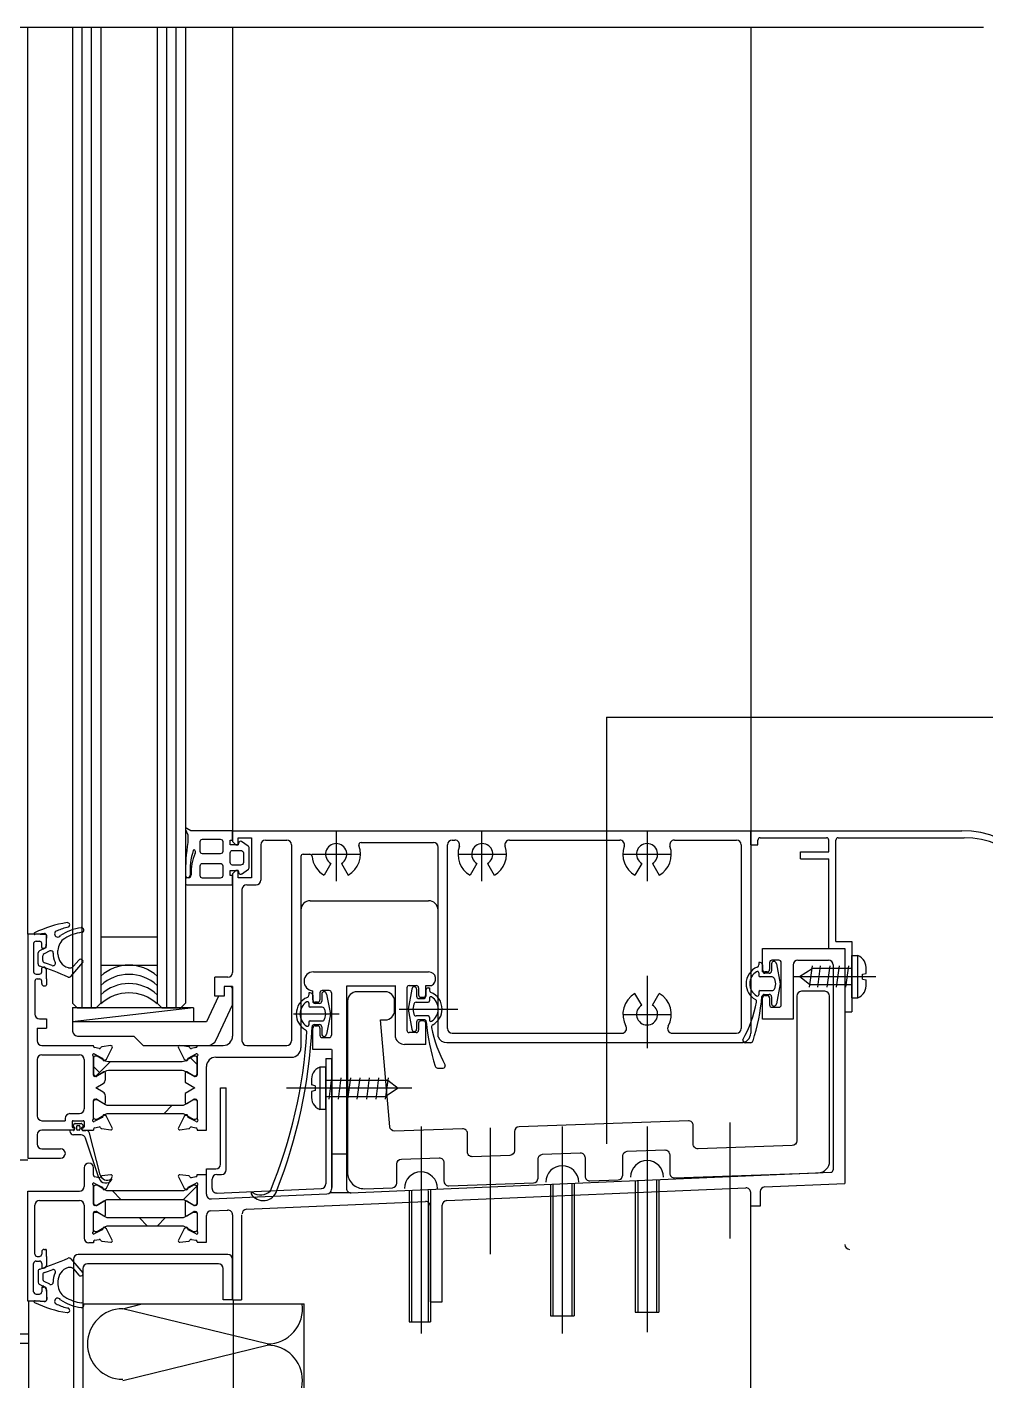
# Model space of a CAD drawing. Header units: metres. Extents: x 5548 to 7378, y 3271 to 4578.
# Drawn here: x 6225.9 to 6429.8, y 4289.9 to 4577.6 of the extents above; entities that cross this region are included whole.
import ezdxf

# ---------------------------------------------------------------- set-up
doc = ezdxf.new("R2010")
doc.units = ezdxf.units.M
for name, color, linetype in [('1', 1, 'Continuous'), ('10', 1, 'Continuous'), ('CASTFIX', 1, 'Continuous'), ('型材', 1, 'Continuous'), ('填充', 1, 'Continuous'), ('胶条', 6, 'Continuous'), ('隔热条', 3, 'Continuous')]:
    doc.layers.add(name, color=color, linetype=linetype)

# ---------------------------------------------------------------- blocks, each defined once
blk = doc.blocks.new('M592')
blk.add_lwpolyline([(113.95, 24.96), (113.95, -5.82, -0.4), (112.98, -6.82), (92.98, -7.51, -0.42), (91.95, -6.51), (91.95, -2.58, 0.42), (90.91, -1.58), (54.91, -2.84, 0.4), (53.95, -3.84), (53.95, -7.91, -0.4), (52.98, -8.91), (44.98, -9.19, -0.42), (43.95, -8.19), (43.95, -4.26, 0.42), (42.91, -3.26), (28.47, -3.76, -0.4), (27.44, -2.85), (25.45, 19.88), (26.45, 19.88, 0.41), (28.45, 21.88), (28.45, 23.88, 0.41), (26.45, 25.88), (20.45, 25.88, 0.41), (18.45, 23.88), (18.45, -12.5, 0.42), (22.07, -15.99), (27.98, -15.79, 0.4), (28.95, -14.79), (28.95, -10.72, -0.4), (29.91, -9.72), (37.91, -9.44, -0.42), (38.95, -10.44), (38.95, -14.37, 0.42), (39.98, -15.37), (57.98, -14.74, 0.4), (58.95, -13.74), (58.95, -9.67, -0.4), (59.91, -8.67), (67.91, -8.39, -0.42), (68.95, -9.39), (68.95, -13.32, 0.42), (69.98, -14.32), (75.98, -14.11, 0.4), (76.95, -13.11), (76.95, -9.04, -0.4), (77.91, -8.04), (85.91, -7.76, -0.42), (86.95, -8.76), (86.95, -12.69, 0.42), (87.98, -13.69), (118.53, -12.63, 0.4), (120.95, -10.13), (120.95, 24.96, 0.41), (119.95, 25.96), (114.95, 25.96, 0.41)], format="xyb", close=True)

msp = doc.modelspace()

# ---------------------------------------------------------------- hatches: boundary and pattern name
at = {"layer": '隔热条'}
h = msp.add_hatch(dxfattribs=at)
h.set_pattern_fill('ANSI38', scale=5)
h.paths.add_polyline_path([(6258.87, 4355.91, -0.13), (6259.46, 4355.74), (6259.77, 4355.57, -0.09), (6259.83, 4355.55), (6260.31, 4355.26), (6261.27, 4354.71), (6261.63, 4354.71, 0.41), (6262.03, 4355.1), (6262.03, 4358.51, 0.41), (6261.63, 4358.91), (6261.27, 4358.91), (6260.05, 4358.2), (6260.04, 4358.13, -0.58), (6259.74, 4357.97), (6259.7, 4358), (6259.46, 4357.87, -0.13), (6258.87, 4357.71), (6243.19, 4357.71, -0.13), (6242.59, 4357.87), (6242.36, 4358), (6242.32, 4357.97, -0.58), (6242.01, 4358.13), (6242.01, 4358.2), (6240.79, 4358.91), (6240.43, 4358.91, 0.41), (6240.03, 4358.51), (6240.03, 4355.11, 0.41), (6240.43, 4354.71), (6240.79, 4354.71), (6241.74, 4355.26), (6242.22, 4355.55, -0.09), (6242.29, 4355.57), (6242.59, 4355.74, -0.13), (6243.19, 4355.91)])
h = msp.add_hatch(dxfattribs=at)
h.set_pattern_fill('ANSI38', scale=5)
h.paths.add_polyline_path([(6240.79, 4349.66), (6240.43, 4349.66, 0.41), (6240.03, 4349.26), (6240.03, 4345.86, 0.41), (6240.43, 4345.46), (6240.79, 4345.46), (6242.01, 4346.17), (6242.01, 4346.24, -0.58), (6242.32, 4346.4), (6242.36, 4346.37), (6242.59, 4346.5, -0.13), (6243.19, 4346.66), (6258.87, 4346.66, -0.13), (6259.46, 4346.5), (6259.7, 4346.37), (6259.74, 4346.4, -0.58), (6260.04, 4346.24), (6260.05, 4346.17), (6261.27, 4345.46), (6261.63, 4345.46, 0.41), (6262.03, 4345.86), (6262.03, 4349.27, 0.41), (6261.63, 4349.66), (6261.27, 4349.66), (6260.31, 4349.11), (6259.83, 4348.82, -0.09), (6259.77, 4348.8), (6259.46, 4348.62, -0.13), (6258.87, 4348.46), (6243.19, 4348.46, -0.13), (6242.59, 4348.62), (6242.29, 4348.8, -0.09), (6242.22, 4348.82), (6241.74, 4349.11)])
h = msp.add_hatch(dxfattribs=at)
h.set_pattern_fill('ANSI38', scale=5)
h.paths.add_polyline_path([(6258.87, 4328.46, -0.13), (6259.46, 4328.3), (6259.77, 4328.13, -0.09), (6259.83, 4328.1), (6260.31, 4327.82), (6261.27, 4327.26), (6261.63, 4327.26, 0.41), (6262.03, 4327.65), (6262.03, 4331.07, 0.41), (6261.63, 4331.46), (6261.27, 4331.46), (6260.05, 4330.76), (6260.04, 4330.69, -0.58), (6259.74, 4330.53), (6259.7, 4330.56), (6259.46, 4330.42, -0.13), (6258.87, 4330.26), (6243.19, 4330.26, -0.13), (6242.59, 4330.42), (6242.36, 4330.56), (6242.32, 4330.53, -0.58), (6242.01, 4330.69), (6242.01, 4330.76), (6240.79, 4331.46), (6240.43, 4331.46, 0.41), (6240.03, 4331.06), (6240.03, 4327.66, 0.41), (6240.43, 4327.26), (6240.79, 4327.26), (6241.74, 4327.81), (6242.22, 4328.1, -0.09), (6242.29, 4328.13), (6242.59, 4328.3, -0.13), (6243.19, 4328.46)])
h = msp.add_hatch(dxfattribs=at)
h.set_pattern_fill('ANSI38', scale=5)
h.paths.add_polyline_path([(6240.79, 4325.77), (6240.43, 4325.77, 0.41), (6240.03, 4325.37), (6240.03, 4321.97, 0.41), (6240.43, 4321.57), (6240.79, 4321.57), (6242.01, 4322.27), (6242.01, 4322.34, -0.58), (6242.32, 4322.5), (6242.36, 4322.47), (6242.59, 4322.61, -0.13), (6243.19, 4322.77), (6258.87, 4322.77, -0.13), (6259.46, 4322.61), (6259.7, 4322.47), (6259.74, 4322.5, -0.58), (6260.04, 4322.34), (6260.05, 4322.27), (6261.27, 4321.57), (6261.63, 4321.57, 0.41), (6262.03, 4321.96), (6262.03, 4325.38, 0.41), (6261.63, 4325.77), (6261.27, 4325.77), (6260.31, 4325.21), (6259.83, 4324.93, -0.09), (6259.77, 4324.9), (6259.46, 4324.73, -0.13), (6258.87, 4324.57), (6243.19, 4324.57, -0.13), (6242.59, 4324.73), (6242.29, 4324.9, -0.09), (6242.22, 4324.93), (6241.74, 4325.22)])

# ---------------------------------------------------------------- linework, layer by layer
for p, q in [((6226.04, 4384.83), (6226.04, 4577.65)), ((6235.54, 4577.65), (6235.54, 4370.19)), ((6237.54, 4577.65), (6237.54, 4369.18)), ((6239.54, 4577.65), (6239.54, 4369.18)), ((6241.55, 4577.65), (6241.55, 4370.19)), ((6253.55, 4577.65), (6253.55, 4370.19)), ((6255.55, 4577.65), (6255.55, 4369.18)), ((6257.55, 4577.65), (6257.55, 4369.18)), ((6259.57, 4577.65), (6259.57, 4413.92)), ((6269.58, 4577.65), (6269.58, 4406.83)), ((6379.74, 4577.65), (6379.74, 4363.77)), ((6259.57, 4438.92), (6259.57, 4370.19)), ((6259.57, 4438.59), (6259.57, 4419.93)), ((6259.57, 4418.93), (6259.57, 4413.92)), ((6259.6, 4407.05), (6260.08, 4405.94)), ((6260.72, 4406.83), (6259.88, 4407.31)), ((6269.58, 4406.83), (6260.72, 4406.83)), ((6269.58, 4404.83), (6269.58, 4406.83)), ((6269.58, 4406.83), (6269.58, 4404.53)), ((6269.58, 4406.83), (6379.74, 4406.83)), ((6291.61, 4406.83), (6291.61, 4396.07)), ((6322.47, 4406.83), (6322.47, 4396.07)), ((6357.71, 4406.83), (6357.71, 4396.07)), ((6379.77, 4406.83), (6424.66, 4406.83)), ((6379.77, 4403.82), (6379.77, 4406.83)), ((6260.08, 4405.94), (6260.08, 4404.33)), ((6269.09, 4403.83), (6269.09, 4404.83)), ((6269.09, 4404.83), (6269.58, 4404.83)), ((6270.78, 4403.83), (6269.09, 4403.83)), ((6269.58, 4404.53), (6270.28, 4403.83)), ((6270.28, 4403.83), (6270.78, 4403.83)), ((6270.78, 4403.83), (6270.78, 4405.33)), ((6270.78, 4405.33), (6273.58, 4405.33)), ((6270.92, 4404.36), (6270.78, 4403.83)), ((6272.93, 4403.52), (6271.46, 4404.54)), ((6273.08, 4398.91), (6273.08, 4403.26)), ((6273.58, 4405.33), (6273.58, 4396.83)), ((6275.58, 4403.83), (6275.58, 4396.33)), ((6276.58, 4404.83), (6281.1, 4404.83)), ((6282.1, 4403.83), (6282.1, 4363.18)), ((6296.9, 4404.33), (6312.27, 4404.3)), ((6313.27, 4363.03), (6313.27, 4403.33)), ((6315.27, 4364.77), (6315.27, 4403.83)), ((6316.27, 4404.83), (6316.84, 4404.83)), ((6328.47, 4404.83), (6351.9, 4404.83)), ((6363.52, 4404.83), (6376.74, 4404.83)), ((6377.74, 4403.83), (6377.74, 4364.77)), ((6379.74, 4403.82), (6381.28, 4403.82)), ((6381.28, 4403.82), (6381.28, 4404.82)), ((6381.78, 4405.33), (6395.84, 4405.33)), ((6396.34, 4402.31), (6396.34, 4404.82)), ((6397.85, 4383.3), (6397.85, 4404.82)), ((6398.35, 4405.33), (6425.15, 4405.33)), ((6284.1, 4401.33), (6284.1, 4360.68)), ((6284.6, 4401.83), (6285.98, 4401.83)), ((6286.46, 4401.83), (6296.76, 4401.83)), ((6317.51, 4401.83), (6327.81, 4401.83)), ((6352.56, 4401.83), (6362.86, 4401.83)), ((6390.32, 4402.31), (6396.34, 4402.31)), ((6390.32, 4400.81), (6390.32, 4402.31)), ((6390.32, 4400.81), (6396.34, 4400.81)), ((6396.34, 4381.8), (6396.34, 4400.81)), ((6269.09, 4397.33), (6269.09, 4398.33)), ((6269.09, 4398.33), (6270.78, 4398.33)), ((6270.28, 4398.33), (6269.58, 4397.63)), ((6269.58, 4397.63), (6269.58, 4393.83)), ((6270.78, 4398.33), (6270.28, 4398.33)), ((6270.78, 4398.33), (6270.92, 4397.81)), ((6270.78, 4396.83), (6270.78, 4398.33)), ((6271.46, 4397.62), (6272.95, 4398.66)), ((6290.49, 4399.87), (6289.04, 4397.37)), ((6292.74, 4399.87), (6294.19, 4397.37)), ((6321.53, 4399.87), (6320.08, 4397.37)), ((6323.79, 4399.87), (6325.23, 4397.37)), ((6356.58, 4399.87), (6355.13, 4397.37)), ((6358.84, 4399.87), (6360.28, 4397.37)), ((6259.58, 4396.53), (6259.58, 4395.63)), ((6260.18, 4396.83), (6259.88, 4396.83)), ((6259.88, 4395.33), (6269.58, 4395.33)), ((6269.58, 4397.33), (6269.09, 4397.33)), ((6269.58, 4395.33), (6269.58, 4397.33)), ((6273.58, 4396.83), (6270.78, 4396.83)), ((6272.58, 4395.33), (6274.58, 4395.33)), ((6269.58, 4393.83), (6269.58, 4378.68)), ((6271.58, 4394.33), (6271.58, 4363.18)), ((6286.11, 4391.94), (6311.27, 4391.94)), ((6228.66, 4384.83), (6226.04, 4384.83)), ((6226.04, 4384.83), (6226.04, 4337.22)), ((6228.66, 4384.83), (6226.54, 4384.83)), ((6229.56, 4384.99), (6227.58, 4384.76)), ((6227.79, 4383.33), (6228.5, 4383.33)), ((6228.66, 4384.83), (6229.8, 4384.83)), ((6228.66, 4384.83), (6229.8, 4384.83)), ((6229.96, 4382.22), (6230.06, 4384.49)), ((6230, 4382.43), (6230, 4384.63)), ((6230, 4382.43), (6230, 4384.63)), ((6241.55, 4384.27), (6253.55, 4384.27)), ((6271.58, 4385.33), (6271.58, 4362.18)), ((6282.1, 4385.33), (6282.1, 4362.18)), ((6284.1, 4385.33), (6284.1, 4360.68)), ((6397.85, 4383.3), (6401.27, 4383.3)), ((6401.27, 4383.3), (6401.27, 4368.3)), ((6227.29, 4382.83), (6227.29, 4376.83)), ((6228.25, 4378.49), (6228.25, 4380.83)), ((6229.85, 4381.94), (6228.52, 4381.28)), ((6229, 4382.03), (6229, 4382.83)), ((6229.2, 4381.83), (6229.4, 4381.83)), ((6229.25, 4379.21), (6229.25, 4380.22)), ((6230.74, 4381.27), (6229.52, 4380.66)), ((6229.96, 4382.12), (6229.96, 4382.22)), ((6232.46, 4380.6), (6232.46, 4381.37)), ((6382.25, 4381.8), (6399.77, 4381.8)), ((6382.25, 4376.79), (6382.25, 4381.8)), ((6399.77, 4381.8), (6399.77, 4331.83)), ((6229, 4376.83), (6229, 4377.63)), ((6229.2, 4377.83), (6229.4, 4377.83)), ((6229.2, 4377.83), (6229.4, 4377.83)), ((6230, 4375.34), (6230, 4377.23)), ((6235.2, 4375.84), (6237.76, 4378.83)), ((6235.74, 4378), (6236.87, 4379.32)), ((6237.73, 4379.25), (6237.58, 4379.38)), ((6241.55, 4378.27), (6253.55, 4378.27)), ((6269.58, 4378.68), (6269.58, 4376.68)), ((6381.45, 4378.79), (6381.45, 4378.29)), ((6381.75, 4378.79), (6381.45, 4378.79)), ((6382.25, 4378.29), (6382.25, 4377.03)), ((6383.75, 4378.79), (6383.75, 4377.29)), ((6384.19, 4378.53), (6384.19, 4377.03)), ((6385.75, 4379.29), (6384.25, 4379.29)), ((6385.19, 4378.53), (6386.01, 4374.28)), ((6386.25, 4369.78), (6386.25, 4378.79)), ((6388.75, 4378.29), (6388.75, 4366.78)), ((6389.76, 4379.29), (6396.27, 4379.29)), ((6397.27, 4378.29), (6397.27, 4334.71)), ((6227.54, 4374.83), (6227.54, 4367.83)), ((6227.79, 4376.33), (6228.5, 4376.33)), ((6228.04, 4375.33), (6228.5, 4375.33)), ((6229, 4374.33), (6229, 4374.83)), ((6230, 4375.34), (6230, 4374.03)), ((6268.58, 4375.68), (6265.78, 4375.68)), ((6265.78, 4371.68), (6265.78, 4375.68)), ((6286.77, 4376.8), (6311.27, 4376.8)), ((6357.71, 4375.94), (6357.71, 4360.59)), ((6381.45, 4376.6), (6381.45, 4376.03)), ((6384.3, 4375.73), (6381.75, 4375.73)), ((6383.25, 4376.79), (6382.75, 4376.79)), ((6383.69, 4376.53), (6382.75, 4376.53)), ((6384.79, 4375.32), (6384.99, 4374.29)), ((6229.5, 4373.83), (6229.8, 4373.83)), ((6266.58, 4371.68), (6265.78, 4371.68)), ((6269.58, 4373.68), (6267.78, 4373.68)), ((6269.58, 4373.68), (6269.58, 4363.18)), ((6286.11, 4372.36), (6285.81, 4372.36)), ((6285.81, 4372.36), (6285.81, 4371.86)), ((6286.61, 4371.86), (6286.61, 4370.6)), ((6286.65, 4370.86), (6286.65, 4372.8)), ((6288.15, 4372.36), (6288.15, 4370.86)), ((6288.55, 4372.1), (6288.55, 4370.6)), ((6290.11, 4372.86), (6288.65, 4372.86)), ((6289.55, 4372.1), (6290.37, 4367.85)), ((6290.61, 4372.36), (6290.61, 4363.35)), ((6304.27, 4373.8), (6293.77, 4373.8)), ((6293.77, 4373.8), (6293.77, 4330.82)), ((6304.21, 4362.84), (6304.21, 4373.78)), ((6306.64, 4373.42), (6306.64, 4364.4)), ((6307.7, 4373.15), (6306.88, 4368.9)), ((6307.14, 4373.92), (6308.64, 4373.92)), ((6308.7, 4373.15), (6308.7, 4371.65)), ((6309.14, 4373.42), (6309.14, 4371.91)), ((6310.64, 4373.92), (6311.86, 4373.92)), ((6310.64, 4371.91), (6310.64, 4373.92)), ((6310.64, 4372.91), (6310.64, 4371.65)), ((6311.14, 4373.41), (6311.44, 4373.41)), ((6311.44, 4373.41), (6311.44, 4372.91)), ((6356.58, 4369.73), (6355.13, 4372.24)), ((6358.84, 4369.73), (6360.28, 4372.24)), ((6381.45, 4372.53), (6381.45, 4371.97)), ((6381.75, 4372.83), (6384.3, 4372.83)), ((6382.63, 4372.03), (6383.69, 4372.03)), ((6382.75, 4371.78), (6383.25, 4371.78)), ((6384.19, 4371.53), (6384.19, 4370.03)), ((6384.99, 4374.29), (6384.79, 4373.23)), ((6386.01, 4374.28), (6385.19, 4370.03)), ((6261.27, 4369.18), (6235.51, 4366.23)), ((6236.54, 4369.18), (6235.54, 4370.19)), ((6236.54, 4369.18), (6235.54, 4370.19)), ((6235.58, 4369.21), (6235.58, 4366.65)), ((6261.27, 4369.18), (6235.58, 4369.18)), ((6235.58, 4369.18), (6235.58, 4366.23)), ((6236.54, 4369.18), (6240.55, 4369.18)), ((6240.55, 4369.18), (6241.55, 4370.19)), ((6240.55, 4369.18), (6241.55, 4370.19)), ((6254.56, 4369.18), (6253.55, 4370.19)), ((6254.56, 4369.18), (6258.56, 4369.18)), ((6258.56, 4369.18), (6259.57, 4370.19)), ((6261.27, 4369.18), (6261.27, 4366.18)), ((6285.81, 4370.17), (6285.81, 4369.6)), ((6288.66, 4369.3), (6286.11, 4369.3)), ((6288.05, 4370.1), (6287.11, 4370.1)), ((6287.65, 4370.36), (6287.15, 4370.36)), ((6289.15, 4368.9), (6289.35, 4367.86)), ((6304.99, 4368.91), (6317.49, 4368.91)), ((6306.88, 4368.9), (6307.7, 4364.65)), ((6308.1, 4369.95), (6307.9, 4368.91)), ((6307.9, 4368.91), (6308.1, 4367.86)), ((6308.59, 4370.35), (6311.14, 4370.35)), ((6309.2, 4371.15), (6310.14, 4371.15)), ((6309.64, 4371.41), (6310.14, 4371.41)), ((6311.44, 4371.22), (6311.44, 4370.65)), ((6382.25, 4366.78), (6382.25, 4371.28)), ((6383.75, 4371.28), (6383.75, 4369.78)), ((6384.19, 4371.33), (6384.19, 4370.03)), ((6384.25, 4369.28), (6385.75, 4369.28)), ((6384.69, 4369.53), (6384.69, 4369.53)), ((6228.54, 4366.83), (6230.04, 4366.83)), ((6230.04, 4366.83), (6230.04, 4364.83)), ((6292.25, 4367.86), (6282.52, 4367.86)), ((6285.81, 4366.1), (6285.81, 4365.54)), ((6286.11, 4366.4), (6288.66, 4366.4)), ((6289.35, 4367.86), (6289.15, 4366.81)), ((6290.37, 4367.85), (6289.55, 4363.6)), ((6311.14, 4367.45), (6308.59, 4367.45)), ((6308.7, 4366.15), (6308.7, 4364.65)), ((6308.7, 4365.95), (6308.7, 4364.65)), ((6309.14, 4365.9), (6309.14, 4364.4)), ((6310.26, 4366.65), (6309.2, 4366.65)), ((6310.14, 4366.4), (6309.64, 4366.4)), ((6310.64, 4361.4), (6310.64, 4365.9)), ((6311.44, 4367.15), (6311.44, 4366.59)), ((6352.56, 4367.78), (6362.86, 4367.78)), ((6388.75, 4366.78), (6382.25, 4366.78)), ((6399.77, 4368.3), (6401.27, 4368.3)), ((6228.04, 4364.83), (6228.04, 4362.18)), ((6228.04, 4364.83), (6230.04, 4364.83)), ((6286.65, 4360.35), (6286.65, 4364.85)), ((6286.99, 4365.6), (6288.05, 4365.6)), ((6287.15, 4365.35), (6287.65, 4365.35)), ((6288.15, 4364.85), (6288.15, 4363.35)), ((6288.55, 4365.1), (6288.55, 4363.6)), ((6288.65, 4362.85), (6290.11, 4362.85)), ((6308.64, 4363.9), (6307.14, 4363.9)), ((6316.27, 4363.77), (6352.35, 4363.77)), ((6363.07, 4363.77), (6376.74, 4363.77)), ((6229.04, 4361.18), (6240.03, 4361.18)), ((6240.03, 4361.02), (6240.03, 4361.18)), ((6262.03, 4361.02), (6262.03, 4361.19)), ((6262.03, 4361.18), (6267.58, 4361.18)), ((6272.58, 4361.18), (6281.1, 4361.18)), ((6290.61, 4360.35), (6286.65, 4360.35)), ((6290.77, 4330.99), (6290.77, 4360.3)), ((6310.64, 4361.4), (6306.13, 4361.4)), ((6315.13, 4361.77), (6377.74, 4361.77)), ((6379.74, 4361.76), (6378.57, 4361.76)), ((6228.04, 4358.18), (6228.04, 4346.18)), ((6229.04, 4359.18), (6237.03, 4359.18)), ((6238.03, 4358.18), (6238.03, 4347.68)), ((6266.03, 4358.68), (6282.1, 4358.68)), ((6289.41, 4358.41), (6290.61, 4358.41)), ((6289.41, 4358.41), (6289.41, 4331.75)), ((6290.61, 4358.41), (6290.61, 4330.6)), ((6264.03, 4343.18), (6264.03, 4356.68)), ((6313.15, 4356.38), (6314.32, 4356.38)), ((6267.03, 4335.94), (6267.03, 4352.18)), ((6267.03, 4352.18), (6268.23, 4352.18)), ((6268.23, 4334.74), (6268.23, 4352.18)), ((6238.03, 4348.83), (6238.03, 4347.68)), ((6234.01, 4345.68), (6234.01, 4345.18)), ((6235.01, 4346.68), (6237.03, 4346.68)), ((6241.89, 4345.89), (6240.19, 4345)), ((6242.01, 4346.24), (6242, 4346.06)), ((6242.79, 4346.09), (6242.32, 4346.4)), ((6244, 4343.67), (6242.79, 4346.09)), ((6229.04, 4345.18), (6234.01, 4345.18)), ((6235.74, 4343.18), (6229.04, 4343.18)), ((6235.01, 4343.07), (6235.01, 4342.93)), ((6235.74, 4343.08), (6235.13, 4343.17)), ((6235.51, 4344.98), (6235.51, 4343.88)), ((6235.68, 4344.08), (6235.68, 4344.12)), ((6235.71, 4345.18), (6237.81, 4345.18)), ((6235.89, 4343.68), (6235.71, 4343.68)), ((6235.74, 4344.26), (6236, 4344.53)), ((6235.84, 4343.83), (6235.74, 4343.94)), ((6235.83, 4343.24), (6235.98, 4343.54)), ((6235.92, 4343.19), (6236.07, 4343.49)), ((6236.15, 4344.58), (6237.38, 4344.58)), ((6236.39, 4343.98), (6236.39, 4343.38)), ((6236.59, 4344.18), (6236.94, 4344.18)), ((6236.94, 4343.18), (6236.59, 4343.18)), ((6237.14, 4343.98), (6237.14, 4343.38)), ((6237.61, 4343.19), (6237.46, 4343.49)), ((6237.79, 4344.26), (6237.52, 4344.53)), ((6237.7, 4343.24), (6237.55, 4343.54)), ((6237.64, 4343.68), (6237.81, 4343.68)), ((6237.69, 4343.83), (6237.79, 4343.94)), ((6237.79, 4343.18), (6240.03, 4343.18)), ((6237.79, 4343.08), (6238.37, 4343.13)), ((6237.85, 4344.08), (6237.85, 4344.12)), ((6238.01, 4344.98), (6238.01, 4343.88)), ((6240.03, 4343.35), (6240.03, 4343.18)), ((6240.26, 4343.64), (6241.2, 4343.85)), ((6241.78, 4343.5), (6243.68, 4343.24)), ((6262.03, 4343.35), (6262.03, 4343.18)), ((6262.03, 4343.18), (6264.03, 4343.18)), ((6309.69, 4343.95), (6309.69, 4299.95)), ((6324.36, 4343.66), (6324.36, 4316.81)), ((6339.68, 4343.95), (6339.68, 4299.95)), ((6357.71, 4343.95), (6357.71, 4300.21)), ((6375.28, 4344.81), (6375.28, 4320.14)), ((6228.04, 4342.18), (6228.04, 4340.22)), ((6237.37, 4342.18), (6235.76, 4342.18)), ((6241.17, 4333.01), (6238.33, 4341.47)), ((6241.45, 4333.7), (6239.16, 4342.55)), ((6357.71, 4339.93), (6357.71, 4339.16)), ((6226.04, 4337.22), (6233.03, 4337.22)), ((6229.04, 4339.22), (6233.03, 4339.22)), ((6234.03, 4338.22), (6234.03, 4338.22)), ((6293.77, 4338.1), (6290.61, 4338.1)), ((6339.68, 4339.16), (6339.68, 4338.38)), ((6238.03, 4335.18), (6238.03, 4331.22)), ((6239.03, 4336.18), (6239.03, 4336.18)), ((6240.03, 4333.57), (6240.03, 4335.18)), ((6264.03, 4334.94), (6266.03, 4334.94)), ((6264.03, 4329.54), (6264.03, 4334.94)), ((6294.66, 4329.82), (6396.79, 4334.21)), ((6241.2, 4333.07), (6240.26, 4333.28)), ((6243.68, 4333.68), (6241.78, 4333.43)), ((6262.03, 4333.74), (6264.03, 4333.74)), ((6262.03, 4333.57), (6262.03, 4333.74)), ((6265.23, 4330.8), (6265.23, 4332.74)), ((6266.23, 4333.74), (6267.23, 4333.74)), ((6337.18, 4331.65), (6337.18, 4303.72)), ((6337.68, 4331.67), (6337.68, 4303.72)), ((6341.69, 4331.84), (6341.69, 4303.72)), ((6342.19, 4331.86), (6342.19, 4303.72)), ((6355.21, 4332.42), (6355.21, 4304.49)), ((6355.71, 4332.44), (6355.71, 4304.49)), ((6359.71, 4332.61), (6359.71, 4304.49)), ((6360.21, 4332.64), (6360.21, 4304.49)), ((6382.7, 4331.1), (6399.77, 4331.83)), ((6226.04, 4306.83), (6226.04, 4330.22)), ((6226.04, 4330.22), (6237.03, 4330.22)), ((6265.07, 4328.55), (6289.65, 4329.6)), ((6266.27, 4329.8), (6288.45, 4330.75)), ((6277.97, 4328.93), (6277.97, 4328.93)), ((6294.66, 4329.82), (6290.23, 4329.82)), ((6307.14, 4330.35), (6307.14, 4302.43)), ((6307.64, 4330.38), (6307.64, 4302.43)), ((6311.14, 4330.35), (6311.14, 4302.43)), ((6311.64, 4330.38), (6311.64, 4302.43)), ((6315.1, 4328.19), (6378.7, 4330.92)), ((6379.74, 4327.03), (6379.74, 4329.92)), ((6381.74, 4330.1), (6381.74, 4327.03)), ((6227.54, 4316.83), (6227.54, 4327.22)), ((6228.54, 4328.22), (6237.03, 4328.22)), ((6238.03, 4327.22), (6238.03, 4320.22)), ((6264.98, 4326.04), (6268.54, 4326.19)), ((6272.54, 4326.36), (6310.6, 4328)), ((6311.64, 4327), (6311.64, 4306.69)), ((6311.64, 4306.69), (6311.64, 4327)), ((6314.15, 4306.69), (6314.15, 4327.19)), ((6314.15, 4306.69), (6314.15, 4327.19)), ((6381.74, 4327.03), (6379.74, 4327.03)), ((6264.03, 4319.36), (6264.03, 4325.04)), ((6269.58, 4325.19), (6269.58, 4307.11)), ((6271.5, 4325.15), (6271.5, 4307.11)), ((6229, 4317.33), (6229, 4316.83)), ((6229.5, 4317.83), (6229.8, 4317.83)), ((6230, 4316.32), (6230, 4317.63)), ((6240.03, 4319.22), (6239.03, 4319.22)), ((6240.03, 4319.46), (6240.03, 4319.22)), ((6262.03, 4319.46), (6262.03, 4319.36)), ((6262.03, 4319.36), (6264.03, 4319.36)), ((6227.29, 4308.83), (6227.29, 4314.83)), ((6227.79, 4315.33), (6228.5, 4315.33)), ((6228.04, 4316.33), (6228.5, 4316.33)), ((6229, 4314.83), (6229, 4314.03)), ((6230, 4316.32), (6230, 4314.43)), ((6235.2, 4315.83), (6237.76, 4312.84)), ((6235.77, 4315.74), (6235.77, 3506.33)), ((6269.58, 4307.09), (6269.58, 4315.74)), ((6228.25, 4313.18), (6228.25, 4310.83)), ((6229.2, 4313.83), (6229.4, 4313.83)), ((6229.2, 4313.83), (6229.4, 4313.83)), ((6229.25, 4312.45), (6229.25, 4311.45)), ((6232.46, 4311.07), (6232.46, 4310.3)), ((6235.74, 4313.66), (6236.87, 4312.34)), ((6237.73, 4312.42), (6237.58, 4312.29)), ((6237.77, 4313.74), (6237.77, 3508.33)), ((6267.58, 4307.09), (6267.58, 4313.74)), ((6227.79, 4308.33), (6228.5, 4308.33)), ((6229.85, 4309.72), (6228.52, 4310.39)), ((6229, 4309.63), (6229, 4308.83)), ((6229.2, 4309.83), (6229.4, 4309.83)), ((6230.74, 4310.4), (6229.52, 4311)), ((6229.96, 4309.54), (6229.96, 4309.45)), ((6229.96, 4309.45), (6230.06, 4307.18)), ((6230, 4309.23), (6230, 4307.03)), ((6230, 4309.23), (6230, 4307.03)), ((6228.66, 4306.83), (6226.04, 4306.83)), ((6226.27, 3517.83), (6226.27, 4306.83)), ((6228.66, 4306.83), (6226.54, 4306.83)), ((6229.56, 4306.68), (6227.58, 4306.91)), ((6228.66, 4306.83), (6229.8, 4306.83)), ((6228.66, 4306.83), (6229.8, 4306.83)), ((6269.58, 4307.09), (6267.58, 4307.09)), ((6269.58, 4307.11), (6271.5, 4307.11)), ((6269.77, 3517.83), (6269.77, 4307.11)), ((6284.77, 3518.87), (6284.77, 4306.24)), ((6311.64, 4306.69), (6314.15, 4306.69)), ((6311.64, 4306.69), (6314.15, 4306.69)), ((6307.14, 4302.43), (6311.64, 4302.43)), ((6337.18, 4303.72), (6342.19, 4303.72)), ((6355.21, 4304.49), (6360.21, 4304.49))]:
    msp.add_line(p, q)
for points in [[(6262.7, 4404.52, -0.41), (6263.2, 4405.02), (6266.94, 4405.02, -0.38), (6267.54, 4404.52), (6267.54, 4402.42, -0.38), (6266.94, 4401.92), (6263.2, 4401.92, -0.41), (6262.7, 4402.42)], [(6269.08, 4402.13, -0.41), (6269.58, 4402.63), (6271.28, 4402.63, -0.38), (6271.88, 4402.13), (6271.88, 4400.03, -0.38), (6271.28, 4399.53), (6269.58, 4399.53, -0.41), (6269.08, 4400.03)], [(6262.7, 4399.36, -0.41), (6263.2, 4399.86), (6266.94, 4399.86, -0.38), (6267.54, 4399.36), (6267.54, 4397.26, -0.38), (6266.94, 4396.76), (6263.2, 4396.76, -0.41), (6262.7, 4397.26)]]:
    msp.add_lwpolyline(points, format="xyb", close=True)
msp.add_lwpolyline([(6237.77, 4306.24), (6284.77, 4306.24)])
for centre, radius, start, end in [((6259.78, 4407.13), 0.2, 60.53, 203.48), ((6424.66, 4386.83), 20, 0, 90), ((6299.46, 4397.97), 39.89, 170.83, 180.87), ((6271.28, 4404.18), 0.4, 63.86, 153.44), ((6272.78, 4403.26), 0.3, 0, 60), ((6276.58, 4403.83), 1, 90, 180), ((6281.1, 4403.83), 1, 0, 90), ((6291.61, 4401.83), 2.25, 300, 240), ((6291.61, 4401.83), 5.15, 300, 20.77), ((6296.9, 4403.83), 0.5, 89.88, 200.77), ((6296.9, 4403.83), 0.5, 90, 200.76), ((6312.27, 4403.33), 1, 0, 90), ((6312.27, 4403.3), 1, 0, 90), ((6316.27, 4403.83), 1, 90, 180), ((6316.84, 4403.83), 1, 340.95, 90), ((6322.66, 4401.83), 5.15, 160.95, 240), ((6322.66, 4401.83), 2.25, 300, 240), ((6322.66, 4401.83), 5.15, 300, 19.05), ((6328.47, 4403.83), 1, 90, 199.05), ((6351.9, 4403.83), 1, 340.95, 90), ((6357.71, 4401.83), 5.15, 160.95, 240), ((6357.71, 4401.83), 2.25, 300, 240), ((6357.71, 4401.83), 5.15, 300, 19.05), ((6363.52, 4403.83), 1, 90, 199.05), ((6376.74, 4403.83), 1, 0, 90), ((6381.78, 4404.82), 0.5, 90, 180), ((6395.84, 4404.82), 0.5, 0, 90), ((6398.35, 4404.82), 0.5, 90, 180), ((6425.15, 4387.33), 18, 0, 90), ((6274.23, 4398.33), 13.69, 161.81, 184.15), ((6270.01, 4398.08), 9.26, 154.68, 184.01), ((6261.41, 4402.55), 0.2, 51.62, 162), ((6261.23, 4402.31), 0.5, 327.09, 51.62), ((6284.6, 4401.33), 0.5, 90, 180), ((6285.98, 4401.33), 0.5, 5.08, 90), ((6291.61, 4401.83), 5.15, 185.08, 240), ((6260.08, 4397.35), 0.5, 177.83, 359.13), ((6260.18, 4397.43), 0.6, 270, 0), ((6271.28, 4397.99), 0.4, 206.56, 296.14), ((6272.78, 4398.91), 0.3, 304.81, 0), ((6259.88, 4396.53), 0.3, 90, 180), ((6259.88, 4395.63), 0.3, 180, 270), ((6272.58, 4394.33), 1, 90, 180), ((6274.58, 4396.33), 1, 270, 0), ((6286.11, 4389.94), 2, 90, 180), ((6311.27, 4389.94), 2, 0, 90), ((6238.39, 4362.15), 25.45, 99.05, 115.42), ((6236.59, 4376.54), 9.97, 101.28, 115.7), ((6238.89, 4375.69), 10.63, 98.14, 123.69), ((6234.46, 4386.79), 0.5, 278.14, 98.14), ((6237.46, 4385.72), 0.5, 278.14, 98.14), ((6227.79, 4382.83), 0.5, 90, 180), ((6227.55, 4384.96), 0.2, 115.42, 276.6), ((6228.5, 4382.83), 0.5, 0, 90), ((6229.56, 4384.49), 0.5, 0, 90), ((6229.8, 4384.63), 0.2, 0, 90), ((6229.8, 4384.63), 0.2, 0, 90), ((6232.41, 4384.88), 0.67, 102.88, 329.64), ((6235.46, 4381.37), 3, 121.19, 180), ((6238.89, 4375.69), 9.63, 98.14, 121.19), ((6228.75, 4380.83), 0.5, 116.57, 180), ((6229.2, 4382.03), 0.2, 180, 270), ((6229.45, 4381.52), 0.2, 116.57, 180), ((6229.75, 4380.22), 0.5, 116.57, 180), ((6229.4, 4382.43), 0.6, 270, 0), ((6229.76, 4382.12), 0.2, 296.57, 0), ((6230.96, 4380.82), 0.5, 357.15, 116.57), ((6235.46, 4380.6), 4, 177.15, 206.02), ((6235.46, 4380.6), 3, 180, 253.46), ((6228.75, 4378.49), 0.5, 180, 252.13), ((6210.17, 4320.89), 60.02, 65.97, 72.13), ((6229.2, 4377.63), 0.2, 90, 180), ((6229.75, 4379.21), 0.5, 180, 251.45), ((6229.45, 4377.94), 0.2, 180, 251.33), ((6229.4, 4377.23), 0.6, 0, 90), ((6229.4, 4377.23), 0.6, 0, 90), ((6210.17, 4320.89), 61.02, 69.8, 71.45), ((6231.41, 4378.63), 0.5, 249.8, 26.02), ((6240.8, 4398.6), 21.77, 253.46, 253.74), ((6234.98, 4378.66), 1, 253.74, 319.4), ((6237.25, 4379), 0.5, 49.4, 139.4), ((6237.53, 4379.02), 0.3, 319.4, 49.4), ((6247.55, 4369.46), 8.79, 46.97, 133.03), ((6382.56, 4374.29), 3.81, 111.96, 180), ((6380.95, 4378.29), 0.5, 291.96, 0), ((6381.75, 4378.29), 0.5, 0, 90), ((6382.75, 4377.29), 0.5, 180, 270), ((6383.25, 4377.29), 0.5, 270, 0), ((6384.25, 4378.79), 0.5, 90, 180), ((6384.69, 4378.53), 0.5, 90, 180), ((6384.69, 4378.53), 0.5, 0, 90), ((6385.75, 4378.79), 0.5, 0, 90), ((6389.76, 4378.29), 1, 90, 180), ((6396.27, 4378.29), 1, 0, 90), ((6227.79, 4376.83), 0.5, 180, 270), ((6228.04, 4374.83), 0.5, 90, 180), ((6228.5, 4376.83), 0.5, 270, 0), ((6228.5, 4374.83), 0.5, 0, 90), ((6234.82, 4376.16), 0.5, 245.97, 319.4), ((6247.55, 4367.49), 8.79, 46.97, 133.03), ((6268.58, 4376.68), 1, 270, 0), ((6286.77, 4374.8), 2, 90, 266.54), ((6311.27, 4375.3), 1.5, 292.97, 90), ((6382.56, 4374.29), 3.01, 121.39, 180), ((6381.15, 4376.6), 0.3, 0, 121.39), ((6381.75, 4376.03), 0.3, 180, 270), ((6382.75, 4377.03), 0.5, 180, 270), ((6383.69, 4377.03), 0.5, 270, 0), ((6384.3, 4375.23), 0.5, 10.89, 90), ((6229.5, 4374.33), 0.5, 180, 270), ((6229.8, 4374.03), 0.2, 270, 0), ((6247.55, 4365.53), 8.79, 46.97, 133.03), ((6247.55, 4363.57), 8.79, 46.97, 133.03), ((6285.31, 4371.86), 0.5, 291.96, 0), ((6286.11, 4371.86), 0.5, 0, 90), ((6288.65, 4372.36), 0.5, 90, 180), ((6289.05, 4372.1), 0.5, 90, 180), ((6289.05, 4372.1), 0.5, 0, 90), ((6290.11, 4372.36), 0.5, 0, 90), ((6307.14, 4373.42), 0.5, 90, 180), ((6308.2, 4373.15), 0.5, 90, 180), ((6308.2, 4373.15), 0.5, 0, 90), ((6308.64, 4373.42), 0.5, 0, 90), ((6309.2, 4371.65), 0.5, 180, 270), ((6309.64, 4371.91), 0.5, 180, 270), ((6310.14, 4371.91), 0.5, 270, 0), ((6310.14, 4371.65), 0.5, 270, 0), ((6311.14, 4372.91), 0.5, 90, 180), ((6311.94, 4372.91), 0.5, 180, 248.04), ((6311.74, 4371.22), 0.3, 58.61, 180), ((6310.32, 4368.91), 3.81, 0, 68.04), ((6310.32, 4368.91), 3.01, 0, 58.61), ((6357.71, 4367.78), 5.15, 120, 209.29), ((6357.71, 4367.78), 5.15, 330.71, 60), ((6382.56, 4374.29), 3.81, 180, 241.38), ((6382.56, 4374.29), 3.01, 180, 238.61), ((6338.24, 4375.51), 44.07, 342.32, 354.88), ((6381.15, 4371.97), 0.3, 238.61, 0), ((6381.75, 4372.53), 0.3, 90, 180), ((6382.63, 4371.53), 0.5, 90, 174.88), ((6382.75, 4371.28), 0.5, 90, 180), ((6383.25, 4371.28), 0.5, 0, 90), ((6383.69, 4371.53), 0.5, 0, 90), ((6384.3, 4373.33), 0.5, 270, 349.11), ((6286.92, 4367.86), 3.81, 111.96, 180), ((6286.92, 4367.86), 3.01, 121.39, 180), ((6285.51, 4370.17), 0.3, 0, 121.39), ((6286.11, 4369.6), 0.3, 180, 270), ((6287.11, 4370.6), 0.5, 180, 270), ((6287.15, 4370.86), 0.5, 180, 270), ((6287.65, 4370.86), 0.5, 270, 0), ((6288.05, 4370.6), 0.5, 270, 0), ((6288.66, 4368.8), 0.5, 10.89, 90), ((6308.59, 4369.85), 0.5, 90, 169.11), ((6311.14, 4370.65), 0.3, 270, 0), ((6310.32, 4368.91), 3.01, 301.39, 0), ((6310.32, 4368.91), 3.81, 298.62, 0), ((6357.71, 4367.78), 2.25, 120, 60), ((6354.47, 4375.47), 27, 331.01, 349.19), ((6380.5, 4370.5), 0.5, 349.19, 61.38), ((6384.25, 4369.78), 0.5, 180, 270), ((6384.69, 4370.03), 0.5, 180, 270), ((6384.69, 4370.03), 0.5, 270, 0), ((6385.75, 4369.78), 0.5, 270, 0), ((6228.54, 4367.83), 1, 180, 270), ((6286.92, 4367.86), 3.81, 180, 241.31), ((6286.92, 4367.86), 3.01, 180, 238.61), ((6286.11, 4366.1), 0.3, 90, 180), ((6288.66, 4366.9), 0.5, 270, 349.11), ((6308.59, 4367.95), 0.5, 190.89, 270), ((6309.2, 4366.15), 0.5, 90, 180), ((6309.64, 4365.9), 0.5, 90, 180), ((6310.14, 4365.9), 0.5, 0, 90), ((6310.26, 4366.15), 0.5, 5.12, 90), ((6354.65, 4370.13), 44.07, 185.12, 197.68), ((6311.14, 4367.15), 0.3, 0, 90), ((6311.74, 4366.59), 0.3, 180, 301.39), ((6267.58, 4363.18), 2, 270, 0), ((6181.46, 4370.06), 104.07, 337.53, 356.69), ((6175.22, 4370.97), 111.43, 338.62, 356.99), ((6284.85, 4364.07), 0.5, 357.48, 61.31), ((6285.51, 4365.54), 0.3, 238.61, 0), ((6286.99, 4365.1), 0.5, 90, 176.99), ((6287.15, 4364.85), 0.5, 90, 180), ((6287.65, 4364.85), 0.5, 0, 90), ((6288.05, 4365.1), 0.5, 0, 90), ((6288.65, 4363.35), 0.5, 180, 270), ((6289.05, 4363.6), 0.5, 180, 270), ((6289.05, 4363.6), 0.5, 270, 0), ((6290.11, 4363.35), 0.5, 270, 0), ((6306.13, 4363.4), 2, 196.06, 270), ((6307.14, 4364.4), 0.5, 180, 270), ((6308.2, 4364.65), 0.5, 180, 270), ((6308.2, 4364.65), 0.5, 270, 0), ((6308.64, 4364.4), 0.5, 270, 0), ((6312.39, 4365.12), 0.5, 118.62, 190.81), ((6338.42, 4370.09), 27, 190.81, 208.99), ((6315.13, 4363.77), 2, 201.64, 270), ((6316.27, 4364.77), 1, 180, 270), ((6352.35, 4364.77), 1, 270, 29.29), ((6363.07, 4364.77), 1, 150.71, 270), ((6376.74, 4364.77), 1, 270, 0), ((6377.74, 4363.77), 2, 270, 0.01), ((6229.04, 4362.18), 1, 180, 270), ((6272.58, 4362.18), 1, 180, 270), ((6281.1, 4362.18), 1, 270, 0), ((6282.1, 4360.68), 2, 270, 0), ((6378.57, 4362.26), 0.5, 165.07, 270), ((6379.74, 4362.26), 0.5, 270, 344.95), ((6229.04, 4358.18), 1, 90, 180), ((6237.03, 4358.18), 1, 0, 90), ((6266.03, 4356.68), 2, 90, 180), ((6313.15, 4356.88), 0.5, 195.05, 270), ((6314.32, 4356.88), 0.5, 270, 14.93), ((6229.04, 4346.18), 1, 180, 270), ((6235.01, 4345.68), 1, 90, 180), ((6237.03, 4347.68), 1, 270, 0), ((6241.8, 4346.07), 0.2, 297.48, 357.48), ((6242.21, 4346.23), 0.2, 57.48, 177.48), ((6229.04, 4342.18), 1, 90, 180), ((6235.11, 4343.07), 0.1, 82.16, 180), ((6235.76, 4342.93), 0.75, 180, 270), ((6235.71, 4344.98), 0.2, 90, 180), ((6235.71, 4343.88), 0.2, 180, 270), ((6235.88, 4344.12), 0.2, 134.98, 180), ((6235.88, 4344.08), 0.2, 180, 225.38), ((6235.74, 4343.28), 0.1, 270, 333.43), ((6235.74, 4343.28), 0.2, 270, 333.43), ((6235.98, 4343.97), 0.2, 225.38, 256.52), ((6235.89, 4343.58), 0.1, 333.43, 90), ((6235.89, 4343.58), 0.2, 333.43, 76.52), ((6236.15, 4344.38), 0.2, 90, 134.98), ((6236.59, 4343.98), 0.2, 90, 180), ((6236.59, 4343.38), 0.2, 180, 270), ((6236.94, 4343.98), 0.2, 0, 90), ((6236.94, 4343.38), 0.2, 270, 0), ((6237.38, 4344.38), 0.2, 45.02, 90), ((6237.64, 4343.58), 0.2, 103.48, 206.57), ((6237.64, 4343.58), 0.1, 90, 206.57), ((6237.54, 4343.97), 0.2, 283.48, 314.62), ((6237.79, 4343.28), 0.2, 206.57, 270), ((6237.79, 4343.28), 0.1, 206.57, 270), ((6237.65, 4344.12), 0.2, 0, 45.02), ((6237.65, 4344.08), 0.2, 314.62, 0), ((6237.81, 4344.98), 0.2, 0, 90), ((6237.81, 4343.88), 0.2, 270, 0), ((6238.43, 4342.38), 0.75, 12.8, 94.66), ((6240.06, 4345.22), 0.25, 98, 299.91), ((6240.33, 4343.35), 0.3, 102.48, 180), ((6241.26, 4343.56), 0.3, 22.92, 102.48), ((6241.81, 4343.79), 0.3, 202.92, 262.48), ((6243.72, 4343.54), 0.3, 262.48, 24.74), ((6229.04, 4340.22), 1, 180, 270), ((6237.37, 4341.18), 1, 16.33, 90), ((6233.03, 4338.22), 1, 360, 90), ((6233.03, 4338.22), 1, 270, 360), ((6239.03, 4335.18), 1, 90, 180), ((6239.03, 4335.18), 1, 360, 90), ((6266.03, 4335.94), 1, 270, 0), ((6267.23, 4334.74), 1, 270, 0), ((6309.64, 4330.79), 3.51, 0, 180), ((6339.68, 4332.09), 3.51, 0, 180), ((6357.71, 4333.19), 3.51, 0, 180), ((6396.77, 4334.71), 0.5, 272.46, 0), ((6237.03, 4331.22), 1, 270, 360), ((6240.33, 4333.57), 0.3, 180, 257.52), ((6242.61, 4333.43), 1.5, 196.33, 328.71), ((6241.26, 4333.37), 0.3, 257.52, 337.08), ((6242.92, 4334.03), 1.5, 192.8, 303.96), ((6241.81, 4333.13), 0.3, 97.52, 157.08), ((6243.72, 4333.38), 0.3, 335.26, 97.52), ((6243.81, 4332.71), 0.1, 328.71, 123.96), ((6266.23, 4332.74), 1, 90, 180), ((6288.41, 4331.75), 1, 272.46, 0), ((6265.03, 4329.54), 1, 180, 272.46), ((6266.23, 4330.8), 1, 180, 272.46), ((6273.7, 4329.74), 0.2, 56.04, 211.29), ((6276.09, 4331.19), 3, 211.29, 343.67), ((6275.49, 4332.39), 3, 236.04, 315.55), ((6289.61, 4330.6), 1, 272.46, 0), ((6294.77, 4330.82), 1, 180, 272.46), ((6378.74, 4329.92), 1, 0, 92.46), ((6382.75, 4330.1), 1, 92.46, 180), ((6228.54, 4327.22), 1, 90, 180), ((6237.03, 4327.22), 1, 360, 90), ((6265.03, 4325.04), 1, 92.46, 180), ((6268.58, 4325.19), 1, 359.76, 92.46), ((6268.58, 4325.19), 1, 0, 92.46), ((6272.59, 4325.36), 1, 92.46, 180), ((6310.64, 4327), 1, 0, 92.46), ((6310.64, 4327), 1, 0, 92.46), ((6315.15, 4327.19), 1, 92.46, 180), ((6315.15, 4327.19), 1, 92.46, 180), ((6239.03, 4320.22), 1, 180, 270), ((6228.04, 4316.83), 0.5, 180, 270), ((6228.5, 4316.83), 0.5, 270, 0), ((6229.5, 4317.33), 0.5, 90, 180), ((6229.8, 4317.63), 0.2, 0, 90), ((6227.79, 4314.83), 0.5, 90, 180), ((6228.5, 4314.83), 0.5, 0, 90), ((6210.17, 4370.78), 60.02, 287.87, 294.03), ((6229.2, 4314.03), 0.2, 180, 270), ((6229.45, 4313.73), 0.2, 108.67, 180), ((6229.4, 4314.43), 0.6, 270, 0), ((6229.4, 4314.43), 0.6, 270, 0), ((6235.46, 4311.07), 3, 106.54, 180), ((6240.8, 4293.07), 21.77, 106.26, 106.54), ((6234.82, 4315.5), 0.5, 40.6, 114.03), ((6234.98, 4313.01), 1, 40.6, 106.26), ((6236.77, 4315.74), 1, 90, 180), ((6238.77, 4313.74), 1, 90, 180), ((6228.75, 4313.18), 0.5, 107.87, 180), ((6229.75, 4312.45), 0.5, 108.55, 180), ((6229.75, 4311.45), 0.5, 180, 243.43), ((6210.17, 4370.78), 61.02, 288.55, 290.2), ((6231.41, 4313.04), 0.5, 333.98, 110.2), ((6235.46, 4311.07), 4, 153.98, 182.85), ((6237.25, 4312.67), 0.5, 220.6, 310.6), ((6237.53, 4312.65), 0.3, 310.6, 40.6), ((6227.79, 4308.83), 0.5, 180, 270), ((6228.75, 4310.83), 0.5, 180, 243.43), ((6228.5, 4308.83), 0.5, 270, 0), ((6229.2, 4309.63), 0.2, 90, 180), ((6229.45, 4310.15), 0.2, 180, 243.43), ((6229.4, 4309.23), 0.6, 0, 90), ((6229.76, 4309.54), 0.2, 0, 63.43), ((6230.96, 4310.84), 0.5, 243.43, 2.85), ((6235.46, 4310.3), 3, 180, 238.81), ((6227.55, 4306.71), 0.2, 83.4, 244.58), ((6238.39, 4329.51), 25.45, 244.58, 260.95), ((6229.56, 4307.18), 0.5, 270, 0), ((6229.8, 4307.03), 0.2, 270, 0), ((6229.8, 4307.03), 0.2, 270, 0), ((6232.41, 4306.79), 0.67, 30.36, 257.12), ((6236.59, 4315.12), 9.97, 244.3, 258.72), ((6238.89, 4315.97), 10.63, 236.31, 261.86), ((6238.89, 4315.97), 9.63, 238.81, 261.86), ((6234.46, 4304.88), 0.5, 261.86, 81.86), ((6237.46, 4305.94), 0.5, 261.86, 81.86)]:
    msp.add_arc(centre, radius, start, end)
at = {"layer": '1'}
for p, q in [((6078.74, 4336.83), (6226.04, 4336.83)), ((6379.74, 4259.83), (6379.74, 4327.27)), ((6268.58, 4316.74), (6236.77, 4316.74)), ((6266.58, 4314.74), (6238.77, 4314.74)), ((6226.27, 4299.83), (6182.5, 4299.83)), ((6226.27, 4297.83), (6185.5, 4297.83))]:
    msp.add_line(p, q, dxfattribs=at)
for centre, start, end in [((6400.77, 4318.83), 180, 270), ((6266.58, 4313.74), 0, 90), ((6268.58, 4315.74), 0, 90)]:
    msp.add_arc(centre, 1, start, end, dxfattribs=at)
at = {"layer": '10'}
for p, q in [((5723.82, 4577.65), (6429.26, 4577.65)), ((6349.07, 4430.93), (6349.07, 4340.28)), ((6349.07, 4430.93), (6859.51, 4430.93))]:
    msp.add_line(p, q, dxfattribs=at)
at = {"layer": 'CASTFIX'}
for p, q in [((6401.27, 4371.3), (6401.27, 4380.3)), ((6401.27, 4380.3), (6402.52, 4380.3)), ((6402.52, 4371.3), (6402.52, 4380.3)), ((6390.09, 4375.8), (6392.78, 4377.55)), ((6392.25, 4373.6), (6392.85, 4378.11)), ((6401.27, 4377.55), (6392.78, 4377.55)), ((6394, 4373.6), (6394.6, 4378.11)), ((6396, 4373.6), (6396.6, 4378.11)), ((6398, 4373.6), (6398.6, 4378.11)), ((6400, 4373.6), (6400.6, 4378.11)), ((6404.27, 4376.5), (6404.27, 4377.3)), ((6388.74, 4375.8), (6406.33, 4375.8)), ((6392.3, 4374.05), (6390.09, 4375.8)), ((6403.52, 4376.3), (6404.27, 4376.5)), ((6403.52, 4375.3), (6403.52, 4376.3)), ((6403.52, 4375.3), (6404.27, 4375.1)), ((6404.27, 4374.3), (6404.27, 4375.1)), ((6401.27, 4374.05), (6392.3, 4374.05)), ((6401.27, 4371.3), (6402.52, 4371.3)), ((6289.36, 4356.58), (6288.11, 4356.58)), ((6288.11, 4356.58), (6288.11, 4347.58)), ((6289.36, 4356.58), (6289.36, 4347.58)), ((6290.63, 4354.27), (6290.03, 4349.76)), ((6292.63, 4354.27), (6292.03, 4349.76)), ((6294.63, 4354.27), (6294.03, 4349.76)), ((6296.63, 4354.27), (6296.03, 4349.76)), ((6298.63, 4354.27), (6298.03, 4349.76)), ((6300.63, 4354.27), (6300.03, 4349.76)), ((6302.63, 4354.27), (6302.03, 4349.76)), ((6307.7, 4352.08), (6281.03, 4352.08)), ((6286.36, 4353.58), (6286.36, 4352.78)), ((6287.11, 4352.58), (6286.36, 4352.78)), ((6287.11, 4351.58), (6286.36, 4351.38)), ((6286.36, 4351.38), (6286.36, 4350.58)), ((6287.11, 4352.58), (6287.11, 4351.58)), ((6289.36, 4353.83), (6302.58, 4353.83)), ((6304.79, 4352.08), (6302.1, 4350.33)), ((6302.58, 4353.83), (6304.79, 4352.08)), ((6289.36, 4350.33), (6302.1, 4350.33)), ((6289.36, 4347.58), (6288.11, 4347.58))]:
    msp.add_line(p, q, dxfattribs=at)
for centre, start, end in [((6401.43, 4377.65), 352.98, 67.54), ((6401.43, 4373.95), 292.46, 7.02), ((6289.21, 4353.93), 112.46, 187.02), ((6289.21, 4350.23), 172.98, 247.54)]:
    msp.add_arc(centre, 2.87, start, end, dxfattribs=at)
at = {"layer": '型材'}
for p, q in [((6241.2, 4360.52), (6240.26, 4360.72)), ((6243.68, 4361.13), (6241.78, 4360.87)), ((6242.79, 4358.27), (6244, 4360.7)), ((6258.06, 4360.7), (6259.27, 4358.27)), ((6260.28, 4360.87), (6258.37, 4361.13)), ((6261.79, 4360.72), (6260.86, 4360.52)), ((6240.03, 4354.88), (6240.03, 4358.9)), ((6240.19, 4359.36), (6241.89, 4358.48)), ((6242, 4358.31), (6242.01, 4358.13)), ((6242.32, 4357.97), (6242.79, 4358.27)), ((6259.27, 4358.27), (6259.74, 4357.97)), ((6260.04, 4358.13), (6260.05, 4358.31)), ((6260.16, 4358.48), (6261.87, 4359.36)), ((6262.03, 4358.9), (6262.03, 4354.88)), ((6240.54, 4354.58), (6240.33, 4354.58)), ((6242.22, 4355.55), (6240.7, 4354.63)), ((6242.53, 4353.96), (6242.53, 4355.38)), ((6259.53, 4355.38), (6259.53, 4353.39)), ((6261.36, 4354.63), (6259.83, 4355.55)), ((6261.73, 4354.58), (6261.51, 4354.58)), ((6240.52, 4352.18), (6242.04, 4353.1)), ((6242.04, 4351.27), (6240.52, 4352.18)), ((6259.53, 4353.39), (6261.53, 4352.18)), ((6261.53, 4352.18), (6259.53, 4350.97)), ((6240.03, 4345.47), (6240.03, 4349.48)), ((6240.33, 4349.78), (6240.54, 4349.78)), ((6240.7, 4349.74), (6242.22, 4348.82)), ((6242.53, 4348.99), (6242.53, 4350.41)), ((6259.53, 4350.97), (6259.53, 4348.99)), ((6259.83, 4348.82), (6261.36, 4349.74)), ((6261.51, 4349.78), (6261.73, 4349.78)), ((6262.03, 4349.48), (6262.03, 4345.47)), ((6259.27, 4346.09), (6258.06, 4343.67)), ((6259.74, 4346.4), (6259.27, 4346.09)), ((6260.05, 4346.06), (6260.04, 4346.24)), ((6261.87, 4345), (6260.16, 4345.89)), ((6258.37, 4343.24), (6260.28, 4343.5)), ((6260.86, 4343.85), (6261.79, 4343.64)), ((6240.03, 4327.44), (6240.03, 4331.46)), ((6240.19, 4331.92), (6241.89, 4331.03)), ((6242.79, 4330.83), (6244, 4333.26)), ((6258.06, 4333.26), (6259.27, 4330.83)), ((6260.28, 4333.43), (6258.37, 4333.68)), ((6260.16, 4331.03), (6261.87, 4331.92)), ((6261.79, 4333.28), (6260.86, 4333.07)), ((6262.03, 4331.46), (6262.03, 4327.44)), ((6242, 4330.86), (6242.01, 4330.69)), ((6242.32, 4330.53), (6242.79, 4330.83)), ((6259.27, 4330.83), (6259.74, 4330.53)), ((6260.04, 4330.69), (6260.05, 4330.86)), ((6240.03, 4321.57), (6240.03, 4325.59)), ((6240.54, 4327.14), (6240.33, 4327.14)), ((6240.33, 4325.89), (6240.54, 4325.89)), ((6242.22, 4328.1), (6240.7, 4327.18)), ((6240.7, 4325.85), (6242.22, 4324.93)), ((6242.53, 4326.51), (6242.53, 4327.93)), ((6242.53, 4325.1), (6242.53, 4326.51)), ((6259.53, 4327.93), (6259.53, 4325.95)), ((6259.53, 4327.08), (6259.53, 4325.1)), ((6261.36, 4327.18), (6259.83, 4328.1)), ((6259.83, 4324.93), (6261.36, 4325.85)), ((6261.73, 4327.14), (6261.51, 4327.14)), ((6261.51, 4325.89), (6261.73, 4325.89)), ((6262.03, 4325.59), (6262.03, 4321.57)), ((6241.89, 4322), (6240.19, 4321.11)), ((6240.26, 4319.75), (6241.2, 4319.96)), ((6242.01, 4322.34), (6242, 4322.17)), ((6242.79, 4322.2), (6242.32, 4322.5)), ((6244, 4319.77), (6242.79, 4322.2)), ((6259.27, 4322.2), (6258.06, 4319.77)), ((6259.74, 4322.5), (6259.27, 4322.2)), ((6260.05, 4322.17), (6260.04, 4322.34)), ((6261.87, 4321.11), (6260.16, 4322)), ((6260.86, 4319.96), (6261.79, 4319.75)), ((6241.78, 4319.6), (6243.68, 4319.35)), ((6258.37, 4319.35), (6260.28, 4319.6))]:
    msp.add_line(p, q, dxfattribs=at)
for centre, radius, start, end in [((6240.33, 4361.02), 0.3, 180, 257.52), ((6241.26, 4360.81), 0.3, 257.52, 337.08), ((6241.81, 4360.58), 0.3, 97.52, 157.08), ((6243.72, 4360.83), 0.3, 335.26, 97.52), ((6258.33, 4360.83), 0.3, 82.48, 204.74), ((6260.24, 4360.58), 0.3, 22.92, 82.48), ((6260.79, 4360.81), 0.3, 202.92, 282.48), ((6261.73, 4361.02), 0.3, 282.48, 0), ((6240.06, 4359.15), 0.25, 60.09, 262), ((6241.8, 4358.3), 0.2, 2.52, 62.52), ((6242.21, 4358.14), 0.2, 182.52, 302.52), ((6259.84, 4358.14), 0.2, 237.48, 357.48), ((6260.25, 4358.3), 0.2, 117.48, 177.48), ((6261.99, 4359.15), 0.25, 278, 119.91), ((6240.33, 4354.88), 0.3, 180, 270), ((6240.54, 4354.88), 0.3, 270, 301.08), ((6242.33, 4355.38), 0.2, 0, 121.08), ((6259.73, 4355.38), 0.2, 58.99, 180.02), ((6261.51, 4354.88), 0.3, 238.92, 270), ((6261.73, 4354.88), 0.3, 270, 360), ((6241.53, 4353.96), 1, 301.08, 360), ((6240.33, 4349.48), 0.3, 90, 180), ((6240.54, 4349.48), 0.3, 58.92, 90), ((6241.53, 4350.41), 1, 0, 58.92), ((6242.33, 4348.99), 0.2, 238.92, 0), ((6259.73, 4348.99), 0.2, 180, 301.08), ((6261.51, 4349.48), 0.3, 90, 121.08), ((6261.73, 4349.48), 0.3, 0, 90), ((6259.84, 4346.23), 0.2, 2.52, 122.52), ((6260.25, 4346.07), 0.2, 182.52, 242.52), ((6258.33, 4343.54), 0.3, 155.26, 277.52), ((6260.24, 4343.79), 0.3, 277.52, 337.08), ((6260.79, 4343.56), 0.3, 77.52, 157.08), ((6261.73, 4343.35), 0.3, 0, 77.52), ((6261.99, 4345.22), 0.25, 240.09, 82), ((6240.06, 4331.7), 0.25, 60.09, 262), ((6258.33, 4333.38), 0.3, 82.48, 204.74), ((6260.24, 4333.13), 0.3, 22.92, 82.48), ((6260.79, 4333.37), 0.3, 202.92, 282.48), ((6261.73, 4333.57), 0.3, 282.48, 0), ((6261.99, 4331.7), 0.25, 278, 119.91), ((6241.8, 4330.85), 0.2, 2.52, 62.52), ((6242.21, 4330.7), 0.2, 182.52, 302.52), ((6259.84, 4330.7), 0.2, 237.48, 357.48), ((6260.25, 4330.85), 0.2, 117.48, 177.48), ((6240.33, 4327.44), 0.3, 180, 270), ((6240.33, 4325.59), 0.3, 90, 180), ((6240.54, 4327.44), 0.3, 270, 301.08), ((6240.54, 4325.59), 0.3, 58.92, 90), ((6242.33, 4327.93), 0.2, 0, 121.08), ((6259.73, 4327.93), 0.2, 58.99, 180.02), ((6261.51, 4327.44), 0.3, 238.92, 270), ((6261.51, 4325.59), 0.3, 90, 121.08), ((6261.73, 4327.44), 0.3, 270, 360), ((6261.73, 4325.59), 0.3, 0, 90), ((6242.33, 4325.1), 0.2, 238.92, 0), ((6259.73, 4325.1), 0.2, 180, 301.08), ((6240.06, 4321.33), 0.25, 98, 299.91), ((6240.33, 4319.46), 0.3, 102.48, 180), ((6241.26, 4319.66), 0.3, 22.92, 102.48), ((6241.81, 4319.9), 0.3, 202.92, 262.48), ((6241.8, 4322.17), 0.2, 297.48, 357.48), ((6242.21, 4322.33), 0.2, 57.48, 177.48), ((6243.72, 4319.65), 0.3, 262.48, 24.74), ((6258.33, 4319.65), 0.3, 155.26, 277.52), ((6259.84, 4322.33), 0.2, 2.52, 122.52), ((6260.25, 4322.17), 0.2, 182.52, 242.52), ((6260.24, 4319.9), 0.3, 277.52, 337.08), ((6260.79, 4319.66), 0.3, 77.52, 157.08), ((6261.73, 4319.46), 0.3, 0, 77.52), ((6261.99, 4321.33), 0.25, 240.09, 82)]:
    msp.add_arc(centre, radius, start, end, dxfattribs=at)
at = {"layer": '填充'}
for p, q in [((6246.22, 4305.22), (6250.39, 4306.24)), ((6276.95, 4297.72), (6246.22, 4305.22)), ((6246.22, 4289.96), (6276.95, 4297.46))]:
    msp.add_line(p, q, dxfattribs=at)
for centre, start, end in [((6276.95, 4305.22), 270, 7.8), ((6246.22, 4297.72), 90, 270), ((6276.95, 4289.96), 270, 90)]:
    msp.add_arc(centre, 7.5, start, end, dxfattribs=at)
at = {"layer": '胶条'}
msp.add_lwpolyline([(6248.58, 4363.18), (6250.58, 4361.18), (6264.27, 4361.18, 0.29), (6266.09, 4362.34), (6269.58, 4369.84), (6269.58, 4373.18, 0.41), (6269.08, 4373.68), (6267.78, 4373.68), (6267.78, 4371.68), (6266.58, 4371.68), (6264.02, 4366.18), (6235.58, 4366.18), (6235.58, 4364.18, 0.41), (6236.58, 4363.18)], format="xyb", close=True, dxfattribs=at)
at = {"layer": '隔热条'}
for points in [[(6243.19, 4357.71, -0.13), (6242.59, 4357.87), (6240.79, 4358.91), (6240.43, 4358.91, 0.41), (6240.03, 4358.51), (6240.03, 4355.11, 0.41), (6240.43, 4354.71), (6240.79, 4354.71), (6242.59, 4355.74, -0.13), (6243.19, 4355.91), (6258.87, 4355.91, -0.13), (6259.46, 4355.74), (6261.27, 4354.71), (6261.63, 4354.71, 0.41), (6262.03, 4355.11), (6262.03, 4358.51, 0.41), (6261.63, 4358.91), (6261.27, 4358.91), (6259.46, 4357.87, -0.13), (6258.87, 4357.71)], [(6243.19, 4346.66, 0.13), (6242.59, 4346.5), (6240.79, 4345.46), (6240.43, 4345.46, -0.41), (6240.03, 4345.86), (6240.03, 4349.26, -0.41), (6240.43, 4349.66), (6240.79, 4349.66), (6242.59, 4348.62, 0.13), (6243.19, 4348.46), (6258.87, 4348.46, 0.13), (6259.46, 4348.62), (6261.27, 4349.66), (6261.63, 4349.66, -0.41), (6262.03, 4349.26), (6262.03, 4345.86, -0.41), (6261.63, 4345.46), (6261.27, 4345.46), (6259.46, 4346.5, 0.13), (6258.87, 4346.66)], [(6243.19, 4330.26, -0.13), (6242.59, 4330.42), (6240.79, 4331.46), (6240.43, 4331.46, 0.41), (6240.03, 4331.06), (6240.03, 4327.66, 0.41), (6240.43, 4327.26), (6240.79, 4327.26), (6242.59, 4328.3, -0.13), (6243.19, 4328.46), (6258.87, 4328.46, -0.13), (6259.46, 4328.3), (6261.27, 4327.26), (6261.63, 4327.26, 0.41), (6262.03, 4327.66), (6262.03, 4331.06, 0.41), (6261.63, 4331.46), (6261.27, 4331.46), (6259.46, 4330.42, -0.13), (6258.87, 4330.26)], [(6243.19, 4322.77, 0.13), (6242.59, 4322.61), (6240.79, 4321.57), (6240.43, 4321.57, -0.41), (6240.03, 4321.97), (6240.03, 4325.37, -0.41), (6240.43, 4325.77), (6240.79, 4325.77), (6242.59, 4324.73, 0.13), (6243.19, 4324.57), (6258.87, 4324.57, 0.13), (6259.46, 4324.73), (6261.27, 4325.77), (6261.63, 4325.77, -0.41), (6262.03, 4325.37), (6262.03, 4321.97, -0.41), (6261.63, 4321.57), (6261.27, 4321.57), (6259.46, 4322.61, 0.13), (6258.87, 4322.77)]]:
    msp.add_lwpolyline(points, format="xyb", close=True, dxfattribs=at)

# ---------------------------------------------------------------- block references
msp.add_blockref('M592', (6275.57, 4346.72))

doc.saveas('drawing.dxf')
